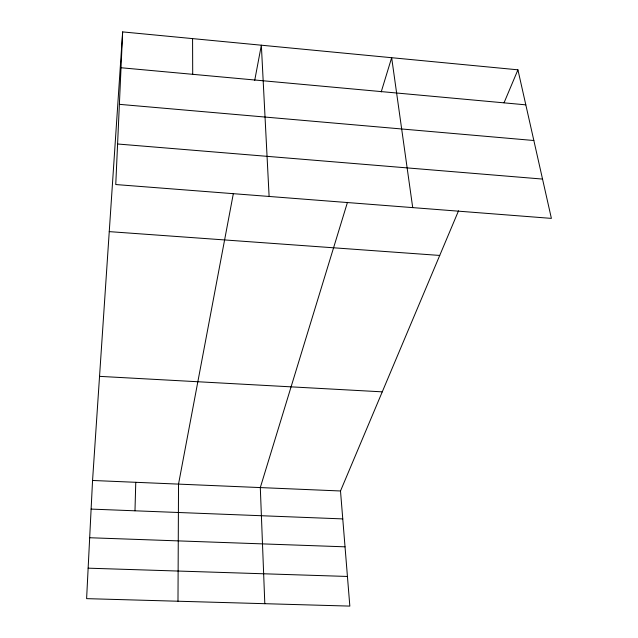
<?xml version="1.0" encoding="UTF-8"?>
<svg xmlns="http://www.w3.org/2000/svg" width="638" height="638" viewBox="0 0 638 638"><rect width="100%" height="100%" fill="white"/><g stroke="black" fill="none" stroke-linecap="round" stroke-linejoin="round"><path stroke-width="0.96" d="M177.986 601.227L178.528 484.114L233.372 193.466M134.985 510.799L135.766 482.304M122.648 31.9L115.757 184.542L551.391 218.387L517.928 69.821L122.648 31.9L92.558 480.47L86.608 598.643L349.839 606.1L340.501 490.981L458.531 210.803M254.721 80.34L261.349 45.21L269.116 196.456M347.463 202.334L260.304 487.584L264.81 603.692M381.197 91.944L391.66 57.707L412.714 207.613M504.052 102.758L517.928 69.821M88.14 568.171L347.439 576.457M89.671 537.738L345.03 546.822M91.114 509.092L342.766 518.901M92.558 480.47L340.501 490.981M99.544 376.356L382.258 391.844M109.25 231.626L439.726 255.439M117.591 143.997L542.539 179.071M119.378 104.337L533.846 140.512M121.029 67.748L525.816 104.847M192.572 38.607L192.708 74.319"/></g></svg>
